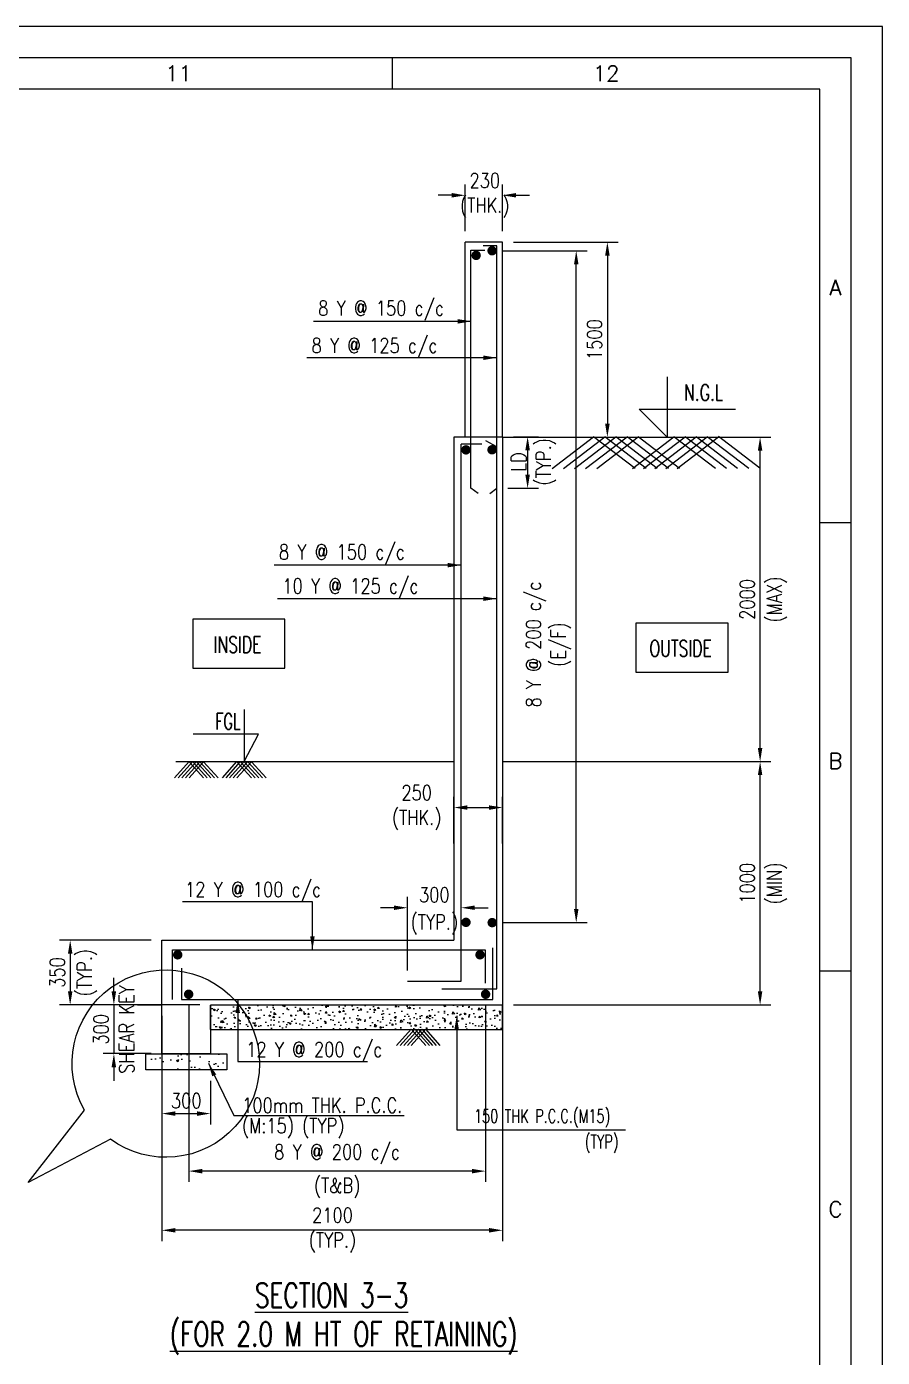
# Model space of a CAD drawing. Extents: x -69352 to 1013721, y -547461 to -186867.
# Drawn here: x 589058 to 604881, y -465684 to -441077 of the extents above; entities that cross this region are included whole.
import ezdxf
from ezdxf.enums import TextEntityAlignment as Align
from ezdxf.lldxf.tags import DXFTag

# ---------------------------------------------------------------- set-up
doc = ezdxf.new("R2010")
doc.units = 0
doc.header["$LTSCALE"] = 500
doc.header["$MEASUREMENT"] = 0
doc.header["$PDMODE"] = 35
doc.header["$PDSIZE"] = -15
doc.linetypes.add('HIDDEN2', pattern=[0.1875, 0.125, -0.0625])
doc.layers.get('DEFPOINTS').update_dxf_attribs({"color": 4})
for name, color, linetype in [('BEAM', 4, 'Continuous'), ('Layer1', 7, 'Continuous'), ('LEVEL SECTION', 3, 'Continuous'), ('PCC', 7, 'Continuous'), ('PNA', 10, 'Continuous'), ('S-BASEMENT SECTION', 4, 'Continuous'), ('S-CLOUD', 7, 'Continuous'), ('S-COLUMN HATCH', 8, 'Continuous'), ('S-DIM-1', 5, 'Continuous'), ('S-DIMANTION', 5, 'Continuous'), ('S-FILLING', 9, 'Continuous'), ('S-LEVEL SECTION', 3, 'Continuous'), ('S-PCC', 9, 'Continuous'), ('S-RETAINING WALL', 6, 'Continuous'), ('S-TEXT', 2, 'Continuous'), ('S-TEXT-1', 4, 'Continuous'), ('S-TEXT-1 @ 1', 4, 'Continuous'), ('S-TITIL', 6, 'Continuous'), ('ST', 6, 'Continuous'), ('TEXT NORMAL', 4, 'Continuous')]:
    doc.layers.add(name, color=color, linetype=linetype)
doc.layers.add('hatch', color=7, linetype='Continuous', lineweight=5)
doc.layers.add('S-CONCRETE', color=4, linetype='Continuous', lineweight=25)
doc.styles.add('ROMANS', font='simplex.shx', dxfattribs={"width": 0.8, "height": 275})
tags = doc.linetypes.add('HIDDEN', pattern=[0.375, 0.25, -0.125]).pattern_tags.tags
tags[6:7] = [DXFTag(74, 4), DXFTag(75, 0), DXFTag(340, '0'), DXFTag(46, 1.0), DXFTag(50, 0.0), DXFTag(44, 0.0), DXFTag(45, 0.0)]
tags[4:5] = [DXFTag(74, 4), DXFTag(75, 0), DXFTag(340, '0'), DXFTag(46, 1.0), DXFTag(50, 0.0), DXFTag(44, 0.0), DXFTag(45, 0.0)]
doc.dimstyles.new('3-100', dxfattribs={"dimtxt": 250, "dimasz": 250, "dimexe": 150, "dimexo": 60, "dimgap": 75, "dimtad": 1, "dimdec": 0, "dimlfac": 0.333333, "dimzin": 0, "dimdsep": 46, "dimtxsty": 'ROMANS', "dimcen": -300, "dimclrd": 5, "dimclre": 5, "dimclrt": 4, "dimadec": 0, "dimazin": 0, "dimtfac": 1, "dimtdec": 0, "dimtix": 1, "dimtofl": 0, "dimtmove": 2, "dimatfit": 3, "dimfxl": 0, "dimtolj": 1, "dimtzin": 0, "dimarcsym": 0})
doc.dimstyles.new('dim100', dxfattribs={"dimtxt": 250, "dimasz": 250, "dimexe": 200, "dimexo": 200, "dimgap": 100, "dimtad": 1, "dimdec": 0, "dimzin": 0, "dimdsep": 46, "dimtxsty": 'ROMANS', "dimcen": 0, "dimclrd": 5, "dimclre": 5, "dimclrt": 4, "dimadec": 0, "dimazin": 0, "dimtfac": 1, "dimtdec": 0, "dimtix": 1, "dimtofl": 0, "dimtmove": 2, "dimatfit": 3, "dimfxl": 0, "dimtolj": 1, "dimtzin": 0, "dimlwd": -1, "dimlwe": -1, "dimarcsym": 0})
doc.dimstyles.new('dim33.33', dxfattribs={"dimtxt": 250, "dimasz": 250, "dimexe": 200, "dimexo": 200, "dimgap": 100, "dimtad": 1, "dimdec": 0, "dimlfac": 0.333331, "dimzin": 0, "dimdsep": 46, "dimtxsty": 'ROMANS', "dimcen": 0, "dimclrd": 5, "dimclre": 5, "dimclrt": 4, "dimadec": 0, "dimazin": 0, "dimtfac": 1, "dimtdec": 0, "dimtix": 1, "dimtofl": 0, "dimtmove": 2, "dimatfit": 3, "dimfxl": 0, "dimtolj": 1, "dimtzin": 0, "dimlwd": -1, "dimlwe": -1, "dimarcsym": 0})

# ---------------------------------------------------------------- blocks, each defined once
blk = doc.blocks.new('SHEET')
at = {"elevation": -8, "flags": 128}
blk.add_lwpolyline([(674017, -125881), (763101, -125881), (763101, -63214), (674017, -63214)], close=True, dxfattribs=at)
at = {"layer": 'PNA'}
for p, q in [((754795, -63743, -8), (754795, -64273, -8)), ((762042, -71620, -8), (762572, -71620, -8)), ((762042, -79220, -8), (762572, -79220, -8))]:
    blk.add_line(p, q, dxfattribs=at)
at = {"layer": 'PNA', "color": 1, "elevation": -8}
for points in [[(675076, -125351), (762572, -125351), (762572, -63743), (675076, -63743)], [(676135, -124822), (762042, -124822), (762042, -64273), (676135, -64273)]]:
    blk.add_lwpolyline(points, close=True, dxfattribs=at)
at = {"layer": 'PNA', "style": 'ROMANS'}
for s, height, p in [('11', 264.8, (751172, -64008, -8)), ('12', 264.8, (758419, -64008, -8)), ('A', 265, (762307, -67636, -8)), ('B', 265, (762307, -75660, -8)), ('C', 265, (762307, -83260, -8))]:
    blk.add_text(s, height=height, dxfattribs=at).set_placement(p, align=Align.MIDDLE)
blk = doc.blocks.new('*D1141')
at = {"layer": 'DEFPOINTS', "color": 0}
for p in [(597859, -454668), (602620, -454668), (597859, -459168)]:
    blk.add_point(p, dxfattribs=at)
at = {"layer": 'S-DIM-1', "color": 5}
for p, q in [((598059, -454668), (602820, -454668)), ((602620, -458918), (602620, -454918)), ((598059, -459168), (602820, -459168))]:
    blk.add_line(p, q, dxfattribs=at)
for points in [[(602661, -454918), (602578, -454918), (602620, -454668)], [(602578, -458918), (602661, -458918), (602620, -459168)]]:
    blk.add_solid(points, dxfattribs=at)
at = {"layer": 'S-DIM-1', "color": 4, "char_height": 275, "attachment_point": 5, "rotation": 90, "style": 'ROMANS'}
for s, insert in [('\\A1;1000', (602382, -456918)), ('(MIN)', (602929, -456918))]:
    blk.add_mtext(s, dxfattribs=dict(at, insert=insert))
blk = doc.blocks.new('*D1142')
at = {"layer": 'DEFPOINTS', "color": 0}
for p in [(597859, -444196), (597169, -445062), (597859, -445062)]:
    blk.add_point(p, dxfattribs=at)
at = {"layer": 'S-DIM-1', "color": 5}
for p, q in [((597169, -444862), (597169, -443996)), ((597859, -444862), (597859, -443996)), ((596919, -444196), (596669, -444196)), ((598109, -444196), (598359, -444196))]:
    blk.add_line(p, q, dxfattribs=at)
for points in [[(596919, -444237), (596919, -444154), (597169, -444196)], [(598109, -444154), (598109, -444237), (597859, -444196)]]:
    blk.add_solid(points, dxfattribs=at)
at = {"layer": 'S-DIM-1', "color": 4, "insert": (597529, -444196), "char_height": 275, "attachment_point": 5, "style": 'ROMANS'}
blk.add_mtext('\\A1;230\\P(THK.)', dxfattribs=at)
blk = doc.blocks.new('*D1143')
at = {"layer": 'DEFPOINTS', "color": 0}
for p in [(592054, -458970), (597545, -458970), (592054, -462240)]:
    blk.add_point(p, dxfattribs=at)
at = {"layer": 'S-DIM-1', "color": 5}
for p, q in [((592054, -459170), (592054, -462440)), ((597545, -459170), (597545, -462440)), ((597295, -462240), (592304, -462240))]:
    blk.add_line(p, q, dxfattribs=at)
for points in [[(592304, -462199), (592304, -462282), (592054, -462240)], [(597295, -462282), (597295, -462199), (597545, -462240)]]:
    blk.add_solid(points, dxfattribs=at)
at = {"layer": 'S-DIM-1', "color": 4, "char_height": 275, "attachment_point": 5, "style": 'ROMANS'}
for s, insert in [('\\A1;8 Y @ 200 c/c', (594799, -461931)), ('(T&B)', (594799, -462550))]:
    blk.add_mtext(s, dxfattribs=dict(at, insert=insert))
blk = doc.blocks.new('*D1144')
at = {"layer": 'DEFPOINTS', "color": 0}
for p in [(591559, -459168), (597859, -459067), (591559, -463334)]:
    blk.add_point(p, dxfattribs=at)
at = {"layer": 'S-DIM-1', "color": 5}
for p, q in [((591559, -459368), (591559, -463534)), ((597859, -459267), (597859, -463534)), ((597609, -463334), (591809, -463334))]:
    blk.add_line(p, q, dxfattribs=at)
for points in [[(591809, -463292), (591809, -463376), (591559, -463334)], [(597609, -463376), (597609, -463292), (597859, -463334)]]:
    blk.add_solid(points, dxfattribs=at)
at = {"layer": 'S-DIM-1', "color": 4, "insert": (594713, -463330), "char_height": 275, "attachment_point": 5, "style": 'ROMANS'}
blk.add_mtext('\\A1;2100\\Fsimplex.shx|c1;\\P(TYP.)', dxfattribs=at)
blk = doc.blocks.new('*D1145')
at = {"layer": 'DEFPOINTS', "color": 0}
for p in [(597665, -445221), (599220, -445221), (597666, -457645)]:
    blk.add_point(p, dxfattribs=at)
at = {"layer": 'S-DIM-1', "color": 5}
for p, q in [((597865, -445221), (599420, -445221)), ((599220, -457395), (599220, -445471)), ((597866, -457645), (599420, -457645))]:
    blk.add_line(p, q, dxfattribs=at)
for points in [[(599262, -445471), (599179, -445471), (599220, -445221)], [(599179, -457395), (599262, -457395), (599220, -457645)]]:
    blk.add_solid(points, dxfattribs=at)
at = {"layer": 'S-DIM-1', "color": 4, "insert": (598706, -452502), "char_height": 275, "attachment_point": 5, "rotation": 90, "style": 'ROMANS'}
blk.add_mtext('\\A1;8 Y @ 200 c/c\\P(E/F)', dxfattribs=at)
blk = doc.blocks.new('*D1146')
at = {"layer": 'DEFPOINTS', "color": 0}
for p in [(597859, -448668), (602620, -448668), (602620, -454668)]:
    blk.add_point(p, dxfattribs=at)
at = {"layer": 'S-DIM-1', "color": 5}
for p, q in [((598059, -448668), (602820, -448668)), ((602620, -454418), (602620, -448918)), ((602820, -454668), (602820, -454668))]:
    blk.add_line(p, q, dxfattribs=at)
for points in [[(602661, -448918), (602578, -448918), (602620, -448668)], [(602578, -454418), (602661, -454418), (602620, -454668)]]:
    blk.add_solid(points, dxfattribs=at)
at = {"layer": 'S-DIM-1', "color": 4, "char_height": 275, "attachment_point": 5, "rotation": 90, "style": 'ROMANS'}
for s, insert in [('(MAX)', (602929, -451668)), ('\\A1;2000', (602382, -451668))]:
    blk.add_mtext(s, dxfattribs=dict(at, insert=insert))
blk = doc.blocks.new('*D1147')
at = {"layer": 'DEFPOINTS', "color": 0}
for p in [(597094, -457370), (596101, -458728), (597094, -458728)]:
    blk.add_point(p, dxfattribs=at)
at = {"layer": 'S-DIMANTION', "color": 5, "ltscale": 0.3}
for p, q in [((596101, -458528), (596101, -457170)), ((597094, -458528), (597094, -457170)), ((595851, -457370), (595601, -457370)), ((597344, -457370), (597594, -457370))]:
    blk.add_line(p, q, dxfattribs=at)
at = {"layer": 'S-DIMANTION', "color": 5}
for points in [[(595851, -457411), (595851, -457328), (596101, -457370)], [(597344, -457328), (597344, -457411), (597094, -457370)]]:
    blk.add_solid(points, dxfattribs=at)
at = {"layer": 'S-DIMANTION', "color": 4, "char_height": 275, "attachment_point": 5, "style": 'ROMANS'}
for s, insert in [('\\A1;300', (596597, -457132)), ('(TYP.)', (596597, -457679))]:
    blk.add_mtext(s, dxfattribs=dict(at, insert=insert))
blk = doc.blocks.new('*D1148')
at = {"layer": 'DEFPOINTS', "color": 0}
for p in [(597859, -455517), (596959, -456384), (597859, -456384)]:
    blk.add_point(p, dxfattribs=at)
at = {"layer": 'S-DIM-1', "color": 5}
for p, q in [((596959, -456184), (596959, -455317)), ((597859, -456184), (597859, -455317)), ((597209, -455517), (597609, -455517))]:
    blk.add_line(p, q, dxfattribs=at)
for points in [[(597209, -455476), (597209, -455559), (596959, -455517)], [(597609, -455559), (597609, -455476), (597859, -455517)]]:
    blk.add_solid(points, dxfattribs=at)
at = {"layer": 'S-DIM-1', "color": 4, "insert": (596270, -455517), "char_height": 275, "attachment_point": 5, "style": 'ROMANS'}
blk.add_mtext('\\A1;250\\P(THK.)', dxfattribs=at)
blk = doc.blocks.new('*D1007')
at = {"layer": 'DEFPOINTS', "color": 0}
for p in [(597859, -445062), (597859, -448668), (599796, -448668)]:
    blk.add_point(p, dxfattribs=at)
at = {"layer": 'S-DIM-1', "color": 5}
for p, q in [((598059, -445062), (599996, -445062)), ((599796, -445312), (599796, -448418)), ((598059, -448668), (599996, -448668))]:
    blk.add_line(p, q, dxfattribs=at)
for points in [[(599838, -445312), (599754, -445312), (599796, -445062)], [(599754, -448418), (599838, -448418), (599796, -448668)]]:
    blk.add_solid(points, dxfattribs=at)
at = {"layer": 'S-DIM-1', "color": 4, "insert": (599559, -446865), "char_height": 275, "attachment_point": 5, "rotation": 90, "style": 'ROMANS'}
blk.add_mtext('\\A1;1500', dxfattribs=at)
blk = doc.blocks.new('*D1008')
at = {"layer": 'DEFPOINTS', "color": 0}
for p in [(597859, -448662), (597754, -449612), (598321, -449612)]:
    blk.add_point(p, dxfattribs=at)
at = {"layer": 'S-DIMANTION', "color": 5, "ltscale": 0.3}
for p, q in [((598059, -448662), (598521, -448662)), ((598321, -448912), (598321, -449362)), ((597954, -449612), (598521, -449612))]:
    blk.add_line(p, q, dxfattribs=at)
at = {"layer": 'S-DIMANTION', "color": 5}
for points in [[(598363, -448912), (598279, -448912), (598321, -448662)], [(598279, -449362), (598363, -449362), (598321, -449612)]]:
    blk.add_solid(points, dxfattribs=at)
at = {"layer": 'S-DIMANTION', "color": 4, "insert": (598431, -449124), "char_height": 275, "attachment_point": 5, "rotation": 90, "style": 'ROMANS'}
blk.add_mtext('\\A1;{LD\\P(TYP.)}', dxfattribs=at)
blk = doc.blocks.new('*D1010')
at = {"layer": 'DEFPOINTS', "color": 0}
for p in [(591559, -457968), (589863, -459168), (591559, -459168)]:
    blk.add_point(p, dxfattribs=at)
at = {"layer": 'S-DIM-1', "color": 5}
for p, q in [((591359, -457968), (589663, -457968)), ((591359, -459168), (589663, -459168))]:
    blk.add_line(p, q, dxfattribs=at)
at = {"layer": 'S-DIM-1', "color": 5, "lineweight": -3}
blk.add_line((589863, -458218), (589863, -458918), dxfattribs=at)
at = {"layer": 'S-DIM-1', "color": 5}
for points in [[(589905, -458218), (589822, -458218), (589863, -457968)], [(589822, -458918), (589905, -458918), (589863, -459168)]]:
    blk.add_solid(points, dxfattribs=at)
at = {"layer": 'S-DIM-1', "color": 4, "char_height": 275, "attachment_point": 5, "rotation": 90, "style": 'ROMANS'}
for s, insert in [('(TYP.)', (590173, -458568)), ('\\A1;350', (589626, -458568))]:
    blk.add_mtext(s, dxfattribs=dict(at, insert=insert))
blk = doc.blocks.new('*D1012')
at = {"layer": 'DEFPOINTS', "color": 0}
for p in [(591559, -460368), (592459, -460368), (592459, -461176)]:
    blk.add_point(p, dxfattribs=at)
at = {"layer": 'S-DIM-1', "color": 5}
for p, q in [((591559, -460568), (591559, -461376)), ((592459, -460568), (592459, -461376))]:
    blk.add_line(p, q, dxfattribs=at)
at = {"layer": 'S-DIM-1', "color": 5, "lineweight": -3}
blk.add_line((591809, -461176), (592209, -461176), dxfattribs=at)
at = {"layer": 'S-DIM-1', "color": 5}
for points in [[(591809, -461134), (591809, -461218), (591559, -461176)], [(592209, -461218), (592209, -461134), (592459, -461176)]]:
    blk.add_solid(points, dxfattribs=at)
at = {"layer": 'S-DIM-1', "color": 4, "insert": (592009, -460939), "char_height": 275, "attachment_point": 5, "style": 'ROMANS'}
blk.add_mtext('\\A1;300', dxfattribs=at)
blk = doc.blocks.new('*D1013')
at = {"layer": 'DEFPOINTS', "color": 0}
for p in [(592459, -459168), (590671, -460068), (591559, -460068)]:
    blk.add_point(p, dxfattribs=at)
at = {"layer": 'S-DIM-1', "color": 5, "lineweight": -3}
for p, q in [((590671, -458918), (590671, -458668)), ((590671, -459168), (590671, -460068)), ((590671, -460318), (590671, -460568))]:
    blk.add_line(p, q, dxfattribs=at)
at = {"layer": 'S-DIM-1', "color": 5}
for p, q in [((592259, -459168), (590471, -459168)), ((591359, -460068), (590471, -460068))]:
    blk.add_line(p, q, dxfattribs=at)
for points in [[(590629, -458918), (590712, -458918), (590671, -459168)], [(590712, -460318), (590629, -460318), (590671, -460068)]]:
    blk.add_solid(points, dxfattribs=at)
at = {"layer": 'S-DIM-1', "color": 4, "char_height": 275, "attachment_point": 5, "rotation": 90, "style": 'ROMANS'}
for s, insert in [('SHEAR KEY', (590908, -459618)), ('\\A1;300', (590433, -459618))]:
    blk.add_mtext(s, dxfattribs=dict(at, insert=insert))

msp = doc.modelspace()

# ---------------------------------------------------------------- hatches: boundary and pattern name
at = {"layer": 'PCC'}
h = msp.add_hatch(dxfattribs=at)
h.set_pattern_fill('AR-CONC', color=8, scale=45, style=0)
h.set_pattern_definition([(130, (1265460.5, -635740.58), (-322.76708, -28.23846), [33.75, -371.25]), (185, (1265460.5, -635740.58), (62.4381, 338.48646), [27, -297]), (79.5486, (1265433.6, -635742.93), (-260.32922, 310.2478), [28.68309, -315.51395]), (133.8158, (1265460.5, -635650.58), (-480.25847, -74.48356), [50.625, -556.875]), (83.3644, (1265420.47, -635656.8), (-420.59822, 438.35304), [43.02463, -473.27085]), (188.8158, (1265460.5, -635650.6), (-420.59788, 438.35337), [40.5, -445.5]), (159, (1265415.5, -635673.08), (-268.60817, -181.1785), [33.75, -371.25]), (214, (1265415.5, -635673.08), (-109.4919, 326.31752), [27, -297]), (108.5486, (1265393.1, -635688.17), (-378.10018, 145.13872), [28.68309, -315.51395]), (142.5, (1265460.5, -635740.58), (-5.471935, 149.802234), [0, -293.4, 0, -301.5, 0, -298.125]), (172.5, (1265460.5, -635740.58), (-118.38129, 177.48527), [0, -171.9, 0, -286.65, 0, -113.625]), (212.5, (1265560.84, -635740.58), (-240.220096, -10.149692), [0, -112.5, 0, -351, 0, -465.75]), (222.5, (1265605.84, -635740.58), (-262.433776, 45.04724), [0, -146.25, 0, -233.1, 0, -330.75])])
h.paths.add_polyline_path([(597859.108, -459618.118), (592459.114, -459618.123), (592459.114, -459168.32), (597859.108, -459168.32)])
at = {"layer": 'S-PCC', "linetype": 'ByBlock'}
h = msp.add_hatch(dxfattribs=at)
h.set_pattern_fill('AR-CONC,_O', color=256, scale=66.666667)
h.set_pattern_definition([(50, (-16509748.3, -48741.1), (478.173455, -41.834757), [50, -550]), (355, (-16509748.3, -48741.1), (-92.500889, 501.461422), [40, -440]), (100.4514445, (-16509708.46, -48744.6), (385.672564, 459.626661), [42.493461, -467.428075]), (46.1842, (-16509748.3, -48607.77), (711.49422, -110.346187), [75, -825]), (96.6356355, (-16509689, -48616.96), (623.107964, 649.4124), [63.740228, -701.142507]), (351.184164, (-16509748.3, -48607.8), (623.107963, 649.4124), [60, -660]), (21, (-16509681.65, -48641.1), (397.938035, -268.412594), [50, -550]), (326, (-16509681.65, -48641.1), (162.210221, 483.433363), [40, -440]), (71.4514447, (-16509648.5, -48663.47), (560.148251, 215.020769), [42.49346, -467.428075]), (37.5, (-16509748.31, -48741.1), (8.1065702, 221.9292359), [0, -434.6666667, 0, -446.6666667, 0, -441.6666667]), (7.5, (-16509748.31, -48741.1), (175.3796916, 262.9411413), [0, -254.6666667, 0, -424.6666667, 0, -168.3333333]), (327.5, (-16509896.98, -48741.1), (355.8816241, -15.0365812), [0, -166.6666667, 0, -520, 0, -690]), (317.5, (-16509963.65, -48741.1), (388.7907796, 66.736655), [0, -216.6666667, 0, -345.3333333, 0, -490])])
h.paths.add_polyline_path([(591259.114, -460368.319), (591259.114, -460068.319), (592759.114, -460068.319), (592759.114, -460368.319)])

# ---------------------------------------------------------------- linework, layer by layer
at = {"layer": 'BEAM', "linetype": 'ByBlock', "lineweight": -2, "ltscale": 20}
msp.add_line((597859.114, -445061.996, 60.155), (597169.114, -445061.996, -155.915), dxfattribs=at)
at = {"layer": 'hatch', "color": 9, "linetype": 'HIDDEN2', "lineweight": -2, "ltscale": 500}
msp.add_line((597859.114, -448668.32, 60.155), (597169.114, -448668.32, 60.155), dxfattribs=at)
at = {"layer": 'Layer1', "linetype": 'Continuous'}
for p, q in [((591792.38, -454968.082, 60.155), (592061.942, -454668.32, 60.155)), ((591859.623, -454968.082, 60.155), (592129.185, -454668.32, 60.155)), ((591926.866, -454968.082, 60.155), (592196.428, -454668.32, 60.155)), ((591994.109, -454968.082, 60.155), (592263.671, -454668.32, 60.155)), ((592061.352, -454968.082, 60.155), (592330.64, -454668.624, 60.155)), ((592331.229, -454968.387, 60.155), (592061.942, -454668.929, 60.155)), ((592398.199, -454968.082, 60.155), (592128.911, -454668.624, 60.155)), ((592465.442, -454968.082, 60.155), (592196.154, -454668.624, 60.155)), ((592532.685, -454968.082, 60.155), (592263.397, -454668.624, 60.155)), ((592599.928, -454968.082, 60.155), (592330.64, -454668.624, 60.155)), ((592677.428, -454968.082, 60.155), (592946.989, -454668.32, 60.155)), ((592744.671, -454968.082, 60.155), (593014.233, -454668.32, 60.155)), ((592811.914, -454968.082, 60.155), (593081.476, -454668.32, 60.155)), ((592879.157, -454968.082, 60.155), (593148.719, -454668.32, 60.155)), ((592946.4, -454968.082, 60.155), (593215.688, -454668.624, 60.155)), ((593216.277, -454968.387, 60.155), (592946.989, -454668.929, 60.155)), ((593283.247, -454968.082, 60.155), (593013.959, -454668.624, 60.155)), ((593350.49, -454968.082, 60.155), (593081.202, -454668.624, 60.155)), ((593417.733, -454968.082, 60.155), (593148.445, -454668.624, 60.155)), ((593484.976, -454968.082, 60.155), (593215.688, -454668.624, 60.155))]:
    msp.add_line(p, q, dxfattribs=at)
at = {"layer": 'PCC', "color": 8}
for p, q in [((596959.114, -454668.32, 60.155), (596959.114, -455118.32, 60.155)), ((591559.114, -459168.32, 60.155), (591109.114, -459168.32, 60.155)), ((592459.114, -459618.124), (592459.114, -459168.32)), ((597859.114, -459618.117, 60.155), (597859.114, -459168.32, 60.155)), ((592459.114, -459618.319), (597859.114, -459618.117, 60.155))]:
    msp.add_line(p, q, dxfattribs=at)
at = {"layer": 'PCC', "color": 8, "elevation": 60.155}
msp.add_lwpolyline([(597859.114, -459168.32), (597859.108, -459618.117)], dxfattribs=at)
at = {"layer": 'S-BASEMENT SECTION', "linetype": 'ByBlock', "lineweight": -2, "ltscale": 20}
for p, q in [((597169.114, -448668.32, 60.155), (597169.114, -445061.996, 55.636)), ((597859.114, -448668.32, 60.155), (597859.114, -445061.996, 55.636)), ((597169.114, -448668.32, 60.155), (596959.114, -448668.32, 60.155)), ((596959.114, -448668.32, 60.155), (596959.114, -457968.32, 60.155)), ((597859.114, -448668.32, 60.155), (602804.317, -448668.32, 60.155)), ((597859.114, -448668.32, 60.155), (597859.114, -459168.32, 60.155)), ((597859.114, -459168.32, 60.155), (592459.114, -459168.32, 60.155)), ((592459.114, -460068.319, 30.077), (591559.114, -460068.319, 30.077))]:
    msp.add_line(p, q, dxfattribs=at)
msp.add_lwpolyline([(592459.114, -459168.319), (592459.114, -460068.319)], dxfattribs=at)
at = {"layer": 'S-CLOUD', "linetype": 'HIDDEN', "ltscale": 1000, "elevation": -165.664}
msp.add_lwpolyline([(590605.713, -461648.891), (589083.745, -462448.5), (590128.536, -461115.226, -9.580544901), (590605.713, -461648.891)], format="xyb", dxfattribs=at)
at = {"layer": 'S-COLUMN HATCH', "color": 6}
for points, elevation in [([(597622.414, -449710.703), (597754.114, -449612.084), (597754.114, -445132.346), (597498.576, -445132.346)], 271.615), ([(597405.814, -449710.703), (597274.114, -449612.084), (597274.114, -445212.686), (597529.651, -445212.686)], 271.615), ([(596737.788, -458872.256), (597753.743, -458872.256)], 60.155)]:
    msp.add_lwpolyline(points, dxfattribs=dict(at, elevation=elevation))
at = {"layer": 'S-CONCRETE', "lineweight": -2, "ltscale": 20}
for p, q in [((591559.114, -459168.32, 60.155), (591559.114, -457968.32, 60.155)), ((591559.114, -457968.32, 60.155), (596959.114, -457968.32, 60.155)), ((591559.114, -460068.319, 30.077), (591559.114, -459168.319, 30.077)), ((597859.114, -459168.32, 60.155), (597859.114, -459168.32, 60.155)), ((597859.114, -460698.888, 60.155), (597859.114, -460698.888, 60.155))]:
    msp.add_line(p, q, dxfattribs=at)
at = {"layer": 'S-FILLING', "color": 8, "linetype": 'ByBlock', "lineweight": -2}
for p, q in [((598776.177, -449247.986, 60.155), (599542.061, -448661.888, 60.155)), ((598981.861, -449247.986, 60.155), (599747.745, -448661.888, 60.155)), ((599187.546, -449247.986, 60.155), (599953.43, -448661.888, 60.155)), ((599393.23, -449247.986, 60.155), (600159.114, -448661.888, 60.155)), ((600307.944, -449247.986, 60.155), (599542.061, -448661.888, 60.155)), ((599598.915, -449247.986, 60.155), (600364.799, -448661.888, 60.155)), ((600513.629, -449247.986, 60.155), (599747.745, -448661.888, 60.155)), ((600719.313, -449247.986, 60.155), (599953.43, -448661.888, 60.155)), ((600924.998, -449247.986, 60.155), (600159.114, -448661.888, 60.155)), ((600261.02, -449247.986, 60.155), (601026.904, -448661.888, 60.155)), ((601130.682, -449247.986, 60.155), (600364.799, -448661.888, 60.155)), ((600466.705, -449247.986, 60.155), (601232.588, -448661.888, 60.155)), ((600672.389, -449247.986, 60.155), (601438.273, -448661.888, 60.155)), ((600878.074, -449247.986, 60.155), (601643.957, -448661.888, 60.155)), ((601792.787, -449247.986, 60.155), (601026.904, -448661.888, 60.155)), ((601083.758, -449247.986, 60.155), (601849.642, -448661.888, 60.155)), ((601998.472, -449247.986, 60.155), (601232.588, -448661.888, 60.155)), ((602204.156, -449247.986, 60.155), (601438.273, -448661.888, 60.155)), ((602409.841, -449247.986, 60.155), (601643.957, -448661.888, 60.155)), ((602615.525, -449241.95, 60.155), (601849.642, -448655.851, 60.155)), ((595898.637, -459914.987, 60.155), (596168.198, -459615.224, 60.155)), ((595965.88, -459914.987, 60.155), (596235.441, -459615.224, 60.155)), ((596033.123, -459914.987, 60.155), (596302.684, -459615.224, 60.155)), ((596100.366, -459914.987, 60.155), (596369.927, -459615.224, 60.155)), ((596167.609, -459914.987, 60.155), (596436.897, -459615.529, 60.155)), ((596437.486, -459915.292, 60.155), (596168.198, -459615.833, 60.155)), ((596504.455, -459914.987, 60.155), (596235.167, -459615.529, 60.155)), ((596571.698, -459914.987, 60.155), (596302.411, -459615.529, 60.155)), ((596638.941, -459914.987, 60.155), (596369.654, -459615.529, 60.155)), ((596706.185, -459914.987, 60.155), (596436.897, -459615.529, 60.155))]:
    msp.add_line(p, q, dxfattribs=at)
at = {"layer": 'S-LEVEL SECTION'}
msp.add_line((591815.143, -454668.32, 60.155), (596959.114, -454668.32, 60.155), dxfattribs=at)
at = {"layer": 'S-LEVEL SECTION', "elevation": 60.155}
for points in [[(600902.346, -447550.928), (600902.346, -448668.32), (600383.344, -448147.53), (602162.531, -448147.53)], [(593081.476, -453707.036), (593081.476, -454668.32), (593344.976, -454162.447), (592134.753, -454162.447)]]:
    msp.add_lwpolyline(points, dxfattribs=at)
at = {"layer": 'S-PCC', "elevation": 30.077}
msp.add_lwpolyline([(591259.114, -460368.319), (591259.114, -460068.319), (592759.114, -460068.319), (592759.114, -460368.319)], close=True, dxfattribs=at)
at = {"layer": 'S-RETAINING WALL', "color": 4}
msp.add_line((597859.114, -454668.32, 60.155), (601503.619, -454668.32, 60.155), dxfattribs=at)
at = {"layer": 'S-TEXT-1', "ltscale": 0.3, "elevation": -155.825}
for points in [[(593833.509, -452033.467), (592128.526, -452033.467), (592128.526, -452941.036), (593833.509, -452941.036)], [(602026.429, -452104.945), (600321.445, -452104.945), (600321.445, -453012.514), (602026.429, -453012.514)]]:
    msp.add_lwpolyline(points, close=True, dxfattribs=at)
at = {"layer": 'ST', "color": 6}
msp.add_line((597476.289, -448795.006, 60.155), (597093.984, -448795.006, 60.155), dxfattribs=at)
at = {"layer": 'ST', "const_width": 86.965}
for points, elevation in [([(597707.987, -445219.014, 1), (597621.132, -445223.383, 1)], 60.155), ([(597412.72, -445304.848, 1), (597325.865, -445309.217, 1)], 60.155), ([(597224.657, -448900.668, 1), (597137.802, -448905.036, 1)], 60.155), ([(597707.166, -448899.47, 1), (597620.311, -448903.838, 1)], 285.973), ([(597225.02, -457637.549, 1), (597138.165, -457641.918, 1)], 60.155), ([(597709.587, -457643.095, 1), (597622.732, -457647.464, 1)], 60.155), ([(591808.142, -458237.815, -1), (591894.997, -458242.184, -1)], 60.155), ([(597484.86, -458237.815, 1), (597398.005, -458242.184, 1)], 60.155), ([(592010.457, -458972.105, 1), (592097.312, -458967.737, 1)], 60.155), ([(597588.144, -458972.105, -1), (597501.289, -458967.737, -1)], 60.155)]:
    msp.add_lwpolyline(points, format="xyb", close=True, dxfattribs=dict(at, elevation=elevation))
at = {"layer": 'ST', "color": 6, "elevation": 60.155}
for points in [[(596100.736, -458727.976), (597093.984, -458727.977), (597093.984, -448795.006)], [(597753.743, -458872.256), (597753.743, -448848.69), (597545.767, -448734.802)], [(591755.039, -459066.705), (591755.039, -459066.705), (591755.039, -458148.693), (597537.605, -458148.685), (597537.605, -458764.671)], [(591919.86, -458489.962), (591919.86, -459066.709), (597681.056, -459066.717), (597681.056, -458108.915)]]:
    msp.add_lwpolyline(points, dxfattribs=at)

# ---------------------------------------------------------------- block references
at = {"xscale": 1.09088535620405, "yscale": 1.09088535620405, "zscale": 1.09088535620405}
msp.add_blockref('SHEET', (-227575.254, -372117.825, 8.203), dxfattribs=at)

# ---------------------------------------------------------------- texts
at = {"layer": 'LEVEL SECTION', "style": 'ROMANS', "width": 0.65}
msp.add_text('FGL', height=300, dxfattribs=at).set_placement((592547.867, -454074.787, 60.155))
at = {"layer": 'S-TEXT', "color": 2, "ltscale": 11, "style": 'ROMANS', "width": 0.7}
for s, p in [('N.G.L', (601576.11, -447993.194, -227.818)), ('INSIDE', (592957.638, -452653.439, -227.818)), ('OUTSIDE', (601150.558, -452724.917, -227.818))]:
    msp.add_text(s, height=300, dxfattribs=at).set_placement(p, align=Align.CENTER)
at = {"layer": 'S-TEXT-1 @ 1', "style": 'ROMANS', "width": 0.8}
for s, p in [('8 Y @ 150 c/c', (594448.713, -446282.335, 30.246)), ('8 Y @ 125 c/c', (594325.716, -446973.918, 30.246)), ('8 Y @ 150 c/c', (593723.072, -450790.646, 30.246)), ('10 Y @ 125 c/c', (593786.388, -451420.913, 30.246)), ('12 Y @ 100 c/c', (591986.359, -457032.402, 30.077)), ('12 Y @ 200 c/c', (593117.307, -459990.691)), ('100mm THK. P.C.C.', (593043.599, -461022.511, 219.664)), ('(M:15) (TYP)', (593038.245, -461399.082, 219.664))]:
    msp.add_text(s, height=275, dxfattribs=at).set_placement(p, align=Align.MIDDLE_LEFT)
at = {"layer": 'S-TITIL', "style": 'ROMANS', "width": 0.7}
msp.add_text('%%USECTION 3-3', height=450, dxfattribs=at).set_placement((594697.365, -464534.144, 60.155), align=Align.MIDDLE_CENTER)
at = {"layer": 'S-TITIL', "color": 6, "style": 'ROMANS', "width": 0.7}
msp.add_text('%%U(FOR 2.0 M HT OF RETAINING)', height=450, dxfattribs=at).set_placement((594921.784, -465286.049, 60.155), align=Align.MIDDLE)
at = {"layer": 'TEXT NORMAL', "style": 'ROMANS', "width": 0.7}
for s, p in [('150 THK P.C.C.(M15)', (597328.215, -461347.585, -165.664)), ('(TYP)', (599378.62, -461820.796, -165.664))]:
    msp.add_text(s, height=250, dxfattribs=at).set_placement(p)

# ---------------------------------------------------------------- dimensions: what is measured, and where the dimension line sits
at = {"layer": 'S-DIM-1'}
dim = msp.add_linear_dim(base=(597859.114, -444195.689, -155.915), p1=(597169.114, -445061.996, -155.915), p2=(597859.114, -445061.996, -155.915), angle=180, text='<>\\X(THK.)', dimstyle='dim33.33', dxfattribs=at)
dim.commit()
dim.dimension.update_dxf_attribs({"geometry": '*D1142', "text_midpoint": (597529.159, -444195.689, -155.915), "dimtype": 160})
for base, p1, p2, angle, text, override, picture, middle in [((599796.138, -448668.32, 60.155), (597859.114, -445061.996, 60.155), (597859.114, -448668.32, -155.825), 90, '1500', {"dimtxsty": 'ROMANS'}, '*D1007', (599558.638, -446865.158, 60.155)), ((602619.583, -454668.32, 60.155), (597859.114, -459168.32, 60.155), (597859.114, -454668.32, 60.155), 90, '1000\\X(MIN)', {"dimtxsty": 'ROMANS'}, '*D1141', (602619.583, -456918.32, 60.155)), ((589863.224, -459168.32, 30.077), (591559.114, -457968.32, 60.155), (591559.114, -459168.32, 30.077), 90, '350\\X(TYP.)', {"dimtxt": 250, "dimasz": 250, "dimtxsty": 'ROMANS', "dimtofl": 1, "dimtmove": 0, "dimlwd": 65533}, '*D1010', (589863.224, -458568.32, 30.077)), ((590670.631, -460068.417, 30.077), (592459.114, -459168.319), (591559.114, -460068.417, 30.077), 90, '<>\\XSHEAR KEY', {"dimtofl": 1, "dimtmove": 0, "dimlwd": 65533}, '*D1013', (590670.631, -459618.368, 30.077)), ((592053.884, -462240.255, 60.155), (597544.717, -458969.921, 60.155), (592053.884, -458969.921, 60.155), 180, '8 Y @ 200 c/c\\X(T&B)', {"dimtxsty": 'ROMANS'}, '*D1143', (594799.3, -462240.255, 60.155))]:
    dim = msp.add_linear_dim(base=base, p1=p1, p2=p2, angle=angle, text=text, dimstyle='dim33.33', override=override, dxfattribs=at)
    dim.commit()
    dim.dimension.update_dxf_attribs({"geometry": picture, "text_midpoint": middle})
for base, p1, p2, angle, text, override, picture, middle in [((599220.389, -445221.199, 348.127), (597666.159, -457645.28, 60.155), (597664.56, -445221.199, 60.155), 90, '8 Y @ 200 c/c\\P(E/F)', {"dimtmove": 1}, '*D1145', (599270.389, -452502.105, 348.127)), ((597859.114, -455517.41, 60.155), (596959.114, -456383.718, 60.155), (597859.114, -456383.718, 60.155), 180, '250\\X(THK.)', {"dimtxsty": 'ROMANS'}, '*D1148', (596269.911, -455517.41, 60.155)), ((591559.114, -463333.921, 60.155), (597859.108, -459066.717, 60.155), (591559.114, -459168.32, 60.155), 180, '<>\\Fsimplex.shx|c1;\\X(TYP.)', {"dimtmove": 1}, '*D1144', (594712.996, -463868.572, 60.155))]:
    dim = msp.add_linear_dim(base=base, p1=p1, p2=p2, angle=angle, text=text, dimstyle='dim33.33', override=override, dxfattribs=at)
    dim.commit()
    dim.dimension.update_dxf_attribs({"geometry": picture, "text_midpoint": middle, "dimtype": 160})
dim = msp.add_linear_dim(base=(602619.583, -448668.32, -155.825), p1=(602619.583, -454668.32, -155.825), p2=(597859.114, -448668.32, 60.155), angle=90, text='<>\\X(MAX)', dimstyle='dim33.33', dxfattribs=at)
dim.commit()
dim.dimension.update_dxf_attribs({"geometry": '*D1146', "text_midpoint": (602619.583, -451668.32, -155.825)})
dim = msp.add_linear_dim(base=(592459.114, -461176.102, 33.838), p1=(591559.114, -460368.319, 30.077), p2=(592459.114, -460368.319, 30.077), dimstyle='dim33.33', override={"dimtofl": 1, "dimtmove": 0, "dimlwd": 65533}, dxfattribs=at)
dim.commit()
dim.dimension.update_dxf_attribs({"geometry": '*D1012', "text_midpoint": (592009.114, -460938.602, 33.838)})
at = {"layer": 'S-DIMANTION', "ltscale": 0.3}
dim = msp.add_linear_dim(base=(598320.907, -449612.084, 271.615), p1=(597859.114, -448661.996, 55.636), p2=(597753.743, -449612.084, 271.615), angle=90, text='{LD\\P(TYP.)}', dimstyle='dim33.33', override={"dimtxsty": 'ROMANS'}, dxfattribs=at)
dim.commit()
dim.dimension.update_dxf_attribs({"geometry": '*D1008', "text_midpoint": (598430.752, -449123.59, 271.615), "dimtype": 160})
dim = msp.add_linear_dim(base=(597093.984, -457369.603, 60.155), p1=(596100.736, -458727.976, 60.155), p2=(597093.984, -458727.977, 60.155), text='300\\X(TYP.)', dimstyle='dim33.33', dxfattribs=at)
dim.commit()
dim.dimension.update_dxf_attribs({"geometry": '*D1147', "text_midpoint": (596597.36, -457369.603, 60.155)})

# ---------------------------------------------------------------- leaders
for points in [[(594342.031, -458148.691, 30.077), (594342.031, -457257.402, 30.077), (591941.284, -457257.402, 30.077)], [(592961.635, -459066.711), (592961.635, -460215.691), (595362.382, -460215.691)]]:
    msp.add_leader(points, dimstyle='dim100', override={"dimtad": 0, "dimarcsym": 1})
at = {"layer": 'S-DIM-1'}
for points in [[(597280.298, -446526.399, 30.246), (594360.141, -446526.4, 30.246)], [(597753.743, -447199.502, 30.246), (594237.144, -447199.503, 30.246)], [(597093.984, -451034.71, 30.246), (593634.501, -451034.711, 30.246)], [(597753.743, -451655.035, 30.246), (593697.816, -451655.035, 30.246)], [(592417.993, -460245.671, 30.077), (592887.927, -461210.797, 30.077), (596036.851, -461210.797, 30.077)]]:
    msp.add_leader(points, dimstyle='dim100', dxfattribs=at)
at = {"layer": 'S-DIMANTION', "linetype": 'ByBlock', "lineweight": -2, "ltscale": 20}
msp.add_leader([(597009.433, -459370.455, 60.155), (597009.433, -461473.955, 60.155), (600128.933, -461473.955, 60.155)], dimstyle='3-100', dxfattribs=at)

doc.saveas('drawing.dxf')
